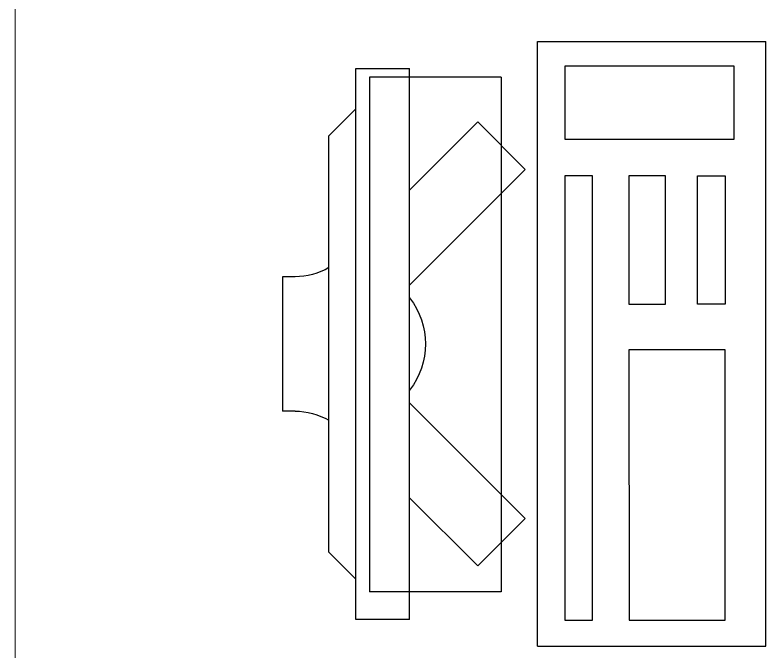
# Model space of a CAD drawing. Header units: millimetres. Extents: x 26027 to 581921, y 7230 to 233891.
# Drawn here: x 478386 to 478944, y 153491 to 153965 of the extents above; entities that cross this region are included whole.
import ezdxf

# ---------------------------------------------------------------- set-up
doc = ezdxf.new("R2010")
doc.units = ezdxf.units.MM
doc.header["$LTSCALE"] = 5
doc.layers.add('GE-ARCHITECTURAL_ELEMENTS', color=8, linetype='Continuous')
doc.layers.add('Medical Equipment and Furniture', color=163, linetype='Continuous', lineweight=0)

# ---------------------------------------------------------------- blocks, each defined once
blk = doc.blocks.new('ITCWLS1-P')
at = {"layer": 'GE-ARCHITECTURAL_ELEMENTS'}
for p, q in [((-0.1699999999364081, 0.4500000000225556), (-0.1699999999982537, 2.18278e-11)), ((-0.1699999999400461, 0.4500000000225556), (5.82077e-11, 0.4500000000007275)), ((5.82077e-11, 0.4500000000007275), (0, 0)), ((-0.1495693687724098, 0.4304734261705086), (-0.1291389324400199, 0.4304734261668706)), ((-0.1291389324400199, 0.4304734261668706), (-0.1291389324433112, 0.4089273506178871)), ((-0.2650894508826422, 0.4300000000221987, 5.3142759e-09), (-0.3050894508816963, 0.4300000000222903, 5.3202569e-09)), ((-0.3050894508816963, 0.4300000000222903, 5.3202569e-09), (-0.305089450880502, 0.0200000000222894, 5.3430671e-09)), ((-0.2650894508826422, 0.4300000000221987, 5.3142759e-09), (-0.2650894508814479, 0.0200000000221979, 5.3370861e-09)), ((-0.1969999999455467, 0.4093850739918707), (-0.2949999999727879, 0.4093850740064229)), ((-0.2949999999691499, 0.0263850739975168), (-0.2949999999145802, 0.4093850740064229)), ((-0.1969999999964784, 0.0263850739866029), (-0.1969999999455467, 0.4093850739918707)), ((-0.3250894508822464, 0.3800000000194237, 5.3257268e-09), (-0.3050894508817641, 0.4000000000198165, 5.3217445e-09)), ((-0.3250894508822464, 0.3800000000194237, 5.3257268e-09), (-0.3250894508808251, 0.0700000000252438, 5.3435783e-09)), ((-0.3503228691952465, 0.2750000000221888), (-0.3596121910766719, 0.2750000000221888)), ((-0.3596121910766719, 0.1750000000221945), (-0.3596121910766719, 0.2750000000221888)), ((-0.350322869195243, 0.1750000000221945), (-0.3596121910766719, 0.1750000000221945)), ((-0.3250894508808251, 0.0700000000252438, 5.3435783e-09), (-0.3050894508804343, 0.0500000000247632, 5.3415795e-09)), ((-0.1969999999964784, 0.0263850739866029), (-0.2949999999727879, 0.0263850739975168)), ((-0.305089450880502, 0.0200000000222894, 5.3430671e-09), (-0.2650894508814479, 0.0200000000221979, 5.3370861e-09)), ((-0.1699999999982537, 2.18278e-11), (0, 0))]:
    blk.add_line(p, q, dxfattribs=at)
at = {"layer": 'GE-ARCHITECTURAL_ELEMENTS', "extrusion": (2.482809e-10, 3.18408e-10, -1)}
for p, q in [((-0.2650894508823398, 0.3395227402161751), (-0.2144258003356191, 0.3901863907626434)), ((-0.1790704612763825, 0.3548310517032291), (-0.2144258003356191, 0.3901863907626434)), ((-0.2650894508821587, 0.2688120620979006), (-0.1790704612763825, 0.3548310517032291))]:
    blk.add_line(p, q, dxfattribs=at)
at = {"layer": 'GE-ARCHITECTURAL_ELEMENTS', "extrusion": (2.482809e-10, -3.18408e-10, -1)}
for p, q in [((-0.2650894508819313, 0.1811879379462553), (-0.1790704612763826, 0.0951689483411542)), ((-0.2650894508817466, 0.1104772598276042), (-0.2144258003356193, 0.0598136092817398)), ((-0.1790704612763826, 0.0951689483411542), (-0.2144258003356193, 0.0598136092817398))]:
    blk.add_line(p, q, dxfattribs=at)
at = {"layer": 'GE-ARCHITECTURAL_ELEMENTS'}
for points in [[(-0.1291389324433112, 0.4089273506178871), (-0.1291389324869669, 0.0999575913556327), (-0.1495693688193568, 0.0999575913592707), (-0.1495693687724098, 0.4304734261705086)], [(-0.1495684718243585, 0.0999575913592774), (-0.1495690132306086, 0.0999576858905274), (-0.1495695460431087, 0.0999578405780274), (-0.1495700616681087, 0.0999580554217773), (-0.1495705601056086, 0.0999583132342774), (-0.1495710241681086, 0.0999586226092774), (-0.1495714452618585, 0.0999589749530274), (-0.1495718147931085, 0.0999593616717773), (-0.1495721327618585, 0.0999597741717774), (-0.1495724507306085, 0.0999603413592774), (-0.1495726999493586, 0.0999609257342774), (-0.1495728718243586, 0.0999615272967774), (-0.1495729663556086, 0.0999621288592774), (-0.1495729921368586, 0.0999627476092774), (-0.1495729405743585, 0.0999633577655274), (-0.1495728202618586, 0.0999639765155274), (-0.1495726226056085, 0.0999645866717774), (-0.1495723390118585, 0.0999651194842773), (-0.1495720382306086, 0.0999656007342774), (-0.1495716858868586, 0.0999660304217774), (-0.1495713077618587, 0.0999663999530274), (-0.1495708780743586, 0.0999667351092774), (-0.1495703968243586, 0.0999670358905274), (-0.1495698640118587, 0.0999672851092774), (-0.1495692882306087, 0.0999675085467774), (-0.1495686866681086, 0.0999676202655274), (-0.1495680679181085, 0.0999676546405274), (-0.1495674319806085, 0.0999676202655274), (-0.1495667960431085, 0.0999675085467774), (-0.1495661772931086, 0.0999673280780273), (-0.1495655843243585, 0.0999670702655274), (-0.1495650343243585, 0.0999667437030274), (-0.1495645444806085, 0.0999663312030274), (-0.1495641233868586, 0.0999659187030274), (-0.1495637624493585, 0.0999654202655274), (-0.1495634530743587, 0.0999648702655274), (-0.1495632124493585, 0.0999642772967774), (-0.1495630319806086, 0.0999636585467774), (-0.1495629288556085, 0.0999630312030274), (-0.1495629030743587, 0.0999624038592774), (-0.1495629632306087, 0.0999618022967774), (-0.1495630749493585, 0.0999613038592774), (-0.1495632382306086, 0.0999608226092774), (-0.1495634530743587, 0.0999603585467774), (-0.1495637022931086, 0.0999599116717774), (-0.1495639858868586, 0.0999595077655274), (-0.1495643038556086, 0.0999591296405274), (-0.1495646476056086, 0.0999588030780274), (-0.1495650171368587, 0.0999585108905274), (-0.1495654124493585, 0.0999582616717774), (-0.1495658335431086, 0.0999580468280274), (-0.1495667015118586, 0.0999577546405274), (-0.1495675952618586, 0.0999576085467774), (-0.1495684718243585, 0.0999575913592774)], [(-0.1495726226056085, 0.0999608827655274), (-0.1495727429181085, 0.0999613124530274), (-0.1495728374493587, 0.0999617421405273), (-0.1495728976056087, 0.0999621718280274), (-0.1495729147931085, 0.0999626015155273), (-0.1495728976056087, 0.0999630312030274), (-0.1495728374493587, 0.0999634608905274), (-0.1495727343243586, 0.0999638905780274), (-0.1495725882306086, 0.0999643202655274), (-0.1495633327618585, 0.0999643632342774), (-0.1495630921368586, 0.0999635038592773), (-0.1495630061993586, 0.0999626358905274), (-0.1495630233868587, 0.0999622062030274), (-0.1495630921368586, 0.0999617679217774), (-0.1495631866681085, 0.0999613296405274), (-0.1495633327618585, 0.0999608827655274), (-0.1495726226056085, 0.0999608827655274)], [(-0.1495684718243585, 0.0999576772967774), (-0.1495701905743586, 0.0999582015155274), (-0.1495701991681085, 0.0999583046405274), (-0.1495701304181086, 0.0999583905780274), (-0.1495702335431087, 0.0999584507342774), (-0.1495703882306086, 0.0999584421405274), (-0.1495705515118587, 0.0999584421405274), (-0.1495706632306085, 0.0999585108905274), (-0.1495703452618585, 0.0999585022967774), (-0.1495701819806087, 0.0999585108905274), (-0.1495700444806086, 0.0999585710467774), (-0.1495701304181086, 0.0999587343280274), (-0.1495702679181087, 0.0999588374530274), (-0.1495705944806086, 0.0999589233905274), (-0.1495709640118586, 0.0999589491717773), (-0.1495711358868587, 0.0999589663592774), (-0.1495712991681085, 0.0999590007342773), (-0.1495707233868585, 0.0999590007342773), (-0.1495707233868585, 0.0999590866717774), (-0.1495709468243586, 0.0999592585467774), (-0.1495711960431086, 0.0999593702655274), (-0.1495717632306085, 0.0999594562030274), (-0.1495716601056086, 0.0999594905780273), (-0.1495715397931087, 0.0999594819842774), (-0.1495714280743586, 0.0999594905780273), (-0.1495713335431087, 0.0999595335467774), (-0.1495714366681086, 0.0999598858905274), (-0.1495717460431086, 0.0999599116717774), (-0.1495720726056086, 0.0999599202655274), (-0.1495719608868585, 0.0999599632342774), (-0.1495718319806086, 0.0999599632342774), (-0.1495715569806085, 0.0999599632342774), (-0.1495715913556087, 0.0999601007342774), (-0.1495716772931087, 0.0999602038592774), (-0.1495719265118586, 0.0999603929217773), (-0.1495723819806086, 0.0999603929217773), (-0.1495723218243586, 0.0999604530780274), (-0.1495722358868586, 0.0999604616717774), (-0.1495720468243585, 0.0999604530780274), (-0.1495720210431085, 0.0999605218280274), (-0.1495720468243585, 0.0999605905780274), (-0.1495720811993585, 0.0999606679217774), (-0.1495720726056086, 0.0999607452655274), (-0.1495685749493586, 0.0999607452655274), (-0.1495685491681086, 0.0999606937030274), (-0.1495685835431085, 0.0999606421405274), (-0.1495686007306086, 0.0999605819842774), (-0.1495685491681086, 0.0999605132342774), (-0.1495636249493587, 0.0999605132342774), (-0.1495635390118587, 0.0999607194842774), (-0.1495633929181087, 0.0999607194842774), (-0.1495637882306086, 0.0999599460467774), (-0.1495685147931086, 0.0999598601092774), (-0.1495684632306086, 0.0999597569842774), (-0.1495683858868585, 0.0999596796405274), (-0.1495682827618586, 0.0999596108905274), (-0.1495682054181086, 0.0999595163592774), (-0.1495654038556086, 0.0999594905780273), (-0.1495641577618586, 0.0999594562030274), (-0.1495658507306087, 0.0999594304217774), (-0.1495659022931085, 0.0999593960467774), (-0.1495659022931085, 0.0999593272967774), (-0.1495659022931085, 0.0999592499530274), (-0.1495659366681087, 0.0999591640155274), (-0.1495658077618586, 0.0999590608905274), (-0.1495656616681086, 0.0999590093280274), (-0.1495654983868585, 0.0999589921405274), (-0.1495653351056086, 0.0999589921405274), (-0.1495649827618587, 0.0999590265155274), (-0.1495646476056086, 0.0999590007342773), (-0.1495648796368586, 0.0999589405780274), (-0.1495651632306086, 0.0999589405780274), (-0.1495654382306085, 0.0999589405780274), (-0.1495656874493586, 0.0999588804217774), (-0.1495656530743586, 0.0999587085467774), (-0.1495656272931086, 0.0999585108905274), (-0.1495652577618586, 0.0999585108905274), (-0.1495653608868587, 0.0999584507342774), (-0.1495654983868585, 0.0999584507342774), (-0.1495656530743586, 0.0999584507342774), (-0.1495657905743587, 0.0999583905780274), (-0.1495658077618586, 0.0999582960467774), (-0.1495657476056086, 0.0999582015155274), (-0.1495660483868587, 0.0999580554217773), (-0.1495663663556087, 0.0999579351092774), (-0.1495670280743585, 0.0999577718280274), (-0.1495676897931085, 0.0999576858905274), (-0.1495683515118585, 0.0999576772967774), (-0.1495684718243585, 0.0999576772967774)], [(-0.1495706202618586, 0.0999645007342774), (-0.1495705944806086, 0.0999646210467774), (-0.1495705772931085, 0.0999647499530274), (-0.1495723561993586, 0.0999647929217774), (-0.1495706202618586, 0.0999648101092774), (-0.1495705171368585, 0.0999649046405274), (-0.1495704913556085, 0.0999649905780274), (-0.1495705171368585, 0.0999650765155274), (-0.1495706374493585, 0.0999650765155274), (-0.1495705601056086, 0.0999651796405274), (-0.1495706116681087, 0.0999652655780274), (-0.1495707233868585, 0.0999652741717774), (-0.1495709897931087, 0.0999652655780274), (-0.1495710585431086, 0.0999651796405274), (-0.1495711530743585, 0.0999651108905274), (-0.1495713593243587, 0.0999649562030274), (-0.1495713679181086, 0.0999650335467774), (-0.1495713249493585, 0.0999650937030274), (-0.1495712819806086, 0.0999651538592774), (-0.1495712733868587, 0.0999652397967774), (-0.1495720726056086, 0.0999652655780274), (-0.1495718921368586, 0.0999652913592774), (-0.1495716944806086, 0.0999652913592774), (-0.1495712991681085, 0.0999652999530274), (-0.1495711702618586, 0.0999654804217773), (-0.1495710499493587, 0.0999657038592773), (-0.1495711874493587, 0.0999657554217773), (-0.1495713679181086, 0.0999657554217773), (-0.1495717632306085, 0.0999657554217773), (-0.1495700444806086, 0.0999660390155274), (-0.1495700788556086, 0.0999659616717774), (-0.1495700874493585, 0.0999658499530274), (-0.1495699929181086, 0.0999658241717774), (-0.1495698640118587, 0.0999658499530274), (-0.1495697866681086, 0.0999660218280273), (-0.1495697522931086, 0.0999661335467774), (-0.1495697608868586, 0.0999662452655273), (-0.1495712991681085, 0.0999662452655273), (-0.1495698983868586, 0.0999662796405274), (-0.1495697608868586, 0.0999664257342774), (-0.1495698124493586, 0.0999665546405274), (-0.1495698382306086, 0.0999666233905274), (-0.1495698382306086, 0.0999667093280274), (-0.1495707233868585, 0.0999667351092774), (-0.1495704655743587, 0.0999667866717773), (-0.1495701905743586, 0.0999667866717773), (-0.1495696147931086, 0.0999667952655274), (-0.1495695546368586, 0.0999668812030273), (-0.1495696147931086, 0.0999669929217774), (-0.1495697093243585, 0.0999670187030274), (-0.1495698382306086, 0.0999670187030274), (-0.1495697608868586, 0.0999672507342774), (-0.1495687038556085, 0.0999675085467774), (-0.1495681624493587, 0.0999675772967774), (-0.1495676124493587, 0.0999675687030274), (-0.1495674663556087, 0.0999674827655274), (-0.1495672944806087, 0.0999674569842774), (-0.1495671226056087, 0.0999674226092774), (-0.1495670022931087, 0.0999672851092774), (-0.1495661429181087, 0.0999672249530274), (-0.1495669765118587, 0.0999671647967774), (-0.1495668046368587, 0.0999669929217774), (-0.1495666069806086, 0.0999668726092774), (-0.1495663921368585, 0.0999668038592774), (-0.1495661601056085, 0.0999667694842774), (-0.1495651976056086, 0.0999667351092774), (-0.1495662632306086, 0.0999667351092774), (-0.1495662202618585, 0.0999666147967774), (-0.1495662890118586, 0.0999665890155274), (-0.1495663319806085, 0.0999665374530274), (-0.1495664265118587, 0.0999664257342774), (-0.1495666069806086, 0.0999664687030274), (-0.1495666585431087, 0.0999666147967774), (-0.1495667960431085, 0.0999667351092774), (-0.1495668905743587, 0.0999666749530274), (-0.1495668647931087, 0.0999665632342773), (-0.1495668046368587, 0.0999664601092774), (-0.1495667015118586, 0.0999663741717774), (-0.1495665726056087, 0.0999663054217774), (-0.1495651374493586, 0.0999662796405274), (-0.1495646476056086, 0.0999662796405274), (-0.1495664007306087, 0.0999660991717774), (-0.1495664265118587, 0.0999660218280273), (-0.1495663749493586, 0.0999659101092774), (-0.1495662632306086, 0.0999658155780274), (-0.1495641577618586, 0.0999657554217773), (-0.1495661772931086, 0.0999657554217773), (-0.1495662804181087, 0.0999655921405274), (-0.1495663835431086, 0.0999656093280274), (-0.1495665124493587, 0.0999656522967774), (-0.1495665124493587, 0.0999657296405274), (-0.1495668046368587, 0.0999657554217773), (-0.1495671226056087, 0.0999657554217773), (-0.1495671999493585, 0.0999656866717774), (-0.1495672858868585, 0.0999655319842774), (-0.1495671999493585, 0.0999653601092774), (-0.1495638483868585, 0.0999652999530274), (-0.1495664007306087, 0.0999652226092774), (-0.1495662632306086, 0.0999650765155274), (-0.1495663233868586, 0.0999648702655274), (-0.1495635390118587, 0.0999648101092774), (-0.1495662804181087, 0.0999647327655274), (-0.1495663491681086, 0.0999646296405273), (-0.1495663663556087, 0.0999645007342774), (-0.1495665468243587, 0.0999645007342774), (-0.1495665897931085, 0.0999646124530274), (-0.1495666327618587, 0.0999647499530274), (-0.1495669593243586, 0.0999647757342774), (-0.1495673202618587, 0.0999647929217774), (-0.1495673460431085, 0.0999645007342774), (-0.1495706202618586, 0.0999645007342774)], [(-0.1495707835431087, 0.0999653601092774), (-0.1495707749493585, 0.0999653858905274), (-0.1495707663556086, 0.0999654030780274), (-0.1495707147931086, 0.0999654288592774), (-0.1495706632306085, 0.0999654460467774), (-0.1495706202618586, 0.0999654718280274), (-0.1495705944806086, 0.0999654460467774), (-0.1495705772931085, 0.0999654202655274), (-0.1495705858868587, 0.0999653858905274), (-0.1495706030743585, 0.0999653601092774), (-0.1495706288556086, 0.0999653429217774), (-0.1495706546368586, 0.0999653343280274), (-0.1495706890118585, 0.0999653343280274), (-0.1495707233868585, 0.0999653601092774), (-0.1495707835431087, 0.0999653601092774)], [(-0.1495704397931087, 0.0999653601092774), (-0.1495704054181085, 0.0999655319842774), (-0.1495703796368587, 0.0999656265155274), (-0.1495703280743587, 0.0999657038592773), (-0.1495700444806086, 0.0999657038592773), (-0.1495700444806086, 0.0999655062030274), (-0.1495701476056087, 0.0999655147967774), (-0.1495702249493586, 0.0999654460467774), (-0.1495703108868586, 0.0999653687030274), (-0.1495704397931087, 0.0999653601092774)], [(-0.1495698983868586, 0.0999648702655274), (-0.1495698811993585, 0.0999650077655274), (-0.1495698038556087, 0.0999651624530273), (-0.1495696749493586, 0.0999652140155273), (-0.1495695202618587, 0.0999652140155273), (-0.1495691851056086, 0.0999652226092774), (-0.1495694772931085, 0.0999649819842774), (-0.1495696577618587, 0.0999648874530274), (-0.1495698640118587, 0.0999648702655274), (-0.1495698983868586, 0.0999648702655274)], [(-0.1495697179181087, 0.0999653601092774), (-0.1495696663556086, 0.0999654976092774), (-0.1495695804181086, 0.0999656522967774), (-0.1495693397931087, 0.0999656952655274), (-0.1495690905743586, 0.0999656952655274), (-0.1495685749493586, 0.0999657038592773), (-0.1495685577618585, 0.0999656093280274), (-0.1495686007306086, 0.0999655147967774), (-0.1495687554181085, 0.0999653601092774), (-0.1495697179181087, 0.0999653601092774)], [(-0.1495692108868586, 0.0999663312030274), (-0.1495691851056086, 0.0999663741717774), (-0.1495691163556086, 0.0999663827655274), (-0.1495690476056085, 0.0999663999530274), (-0.1495690046368586, 0.0999664687030274), (-0.1495691507306086, 0.0999665116717774), (-0.1495692968243586, 0.0999664858905274), (-0.1495694429181086, 0.0999664515155274), (-0.1495696147931086, 0.0999664515155274), (-0.1495696405743586, 0.0999666147967774), (-0.1495694686993586, 0.0999666577655274), (-0.1495692710431086, 0.0999666405780274), (-0.1495688585431086, 0.0999666147967774), (-0.1495687983868587, 0.0999665116717774), (-0.1495685749493586, 0.0999664772967774), (-0.1495684460431087, 0.0999664515155274), (-0.1495683257306085, 0.0999663655780274), (-0.1495692108868586, 0.0999663312030274)], [(-0.1495694171368586, 0.0999658671405274), (-0.1495693226056086, 0.0999659788592773), (-0.1495692280743587, 0.0999661851092774), (-0.1495684288556086, 0.0999661851092774), (-0.1495684116681085, 0.0999660562030274), (-0.1495684890118586, 0.0999659015155274), (-0.1495683429181086, 0.0999658757342774), (-0.1495684116681085, 0.0999658585467774), (-0.1495689186993586, 0.0999658499530274), (-0.1495694171368586, 0.0999658671405274)], [(-0.1495687554181085, 0.0999648702655274), (-0.1495686952618586, 0.0999650765155274), (-0.1495685405743586, 0.0999650937030274), (-0.1495683686993586, 0.0999651022967774), (-0.1495683515118585, 0.0999648960467773), (-0.1495685405743586, 0.0999648702655274), (-0.1495687554181085, 0.0999648702655274)], [(-0.1495685147931086, 0.0999600062030274), (-0.1495684890118586, 0.0999603499530273), (-0.1495637624493585, 0.0999603757342774), (-0.1495637624493585, 0.0999602897967774), (-0.1495637968243587, 0.0999601952655274), (-0.1495638741681086, 0.0999600062030274), (-0.1495685147931086, 0.0999600062030274)], [(-0.1495676897931085, 0.0999592241717773), (-0.1495678530743586, 0.0999592757342774), (-0.1495679476056085, 0.0999593015155274), (-0.1495680421368587, 0.0999593444842774), (-0.1495677757306085, 0.0999593960467774), (-0.1495674749493586, 0.0999593960467774), (-0.1495668561993585, 0.0999593960467774), (-0.1495669163556087, 0.0999593101092774), (-0.1495670968243586, 0.0999592671405273), (-0.1495672858868585, 0.0999592585467774), (-0.1495674921368587, 0.0999592585467774), (-0.1495676897931085, 0.0999592241717773)], [(-0.1495676124493587, 0.0999660991717774), (-0.1495677155743585, 0.0999661851092774), (-0.1495676811993586, 0.0999661851092774), (-0.1495676296368585, 0.0999661851092774), (-0.1495676038556085, 0.0999661851092774), (-0.1495675780743585, 0.0999661679217774), (-0.1495675694806086, 0.0999661421405274), (-0.1495675694806086, 0.0999660991717774), (-0.1495676124493587, 0.0999660991717774)], [(-0.1495673460431085, 0.0999648702655274), (-0.1495672515118586, 0.0999650077655274), (-0.1495671827618586, 0.0999651796405274), (-0.1495669765118587, 0.0999652054217774), (-0.1495667530743586, 0.0999652226092774), (-0.1495667530743586, 0.0999648702655274), (-0.1495673202618587, 0.0999648702655274), (-0.1495673460431085, 0.0999648702655274)]]:
    blk.add_lwpolyline(points, dxfattribs=at)
for points in [[(-0.1018984156071383, 0.4304734261640989), (-0.0303916936063615, 0.4304734261568229), (-0.0303916936354653, 0.2294380549174093), (-0.1018984156362421, 0.2294380549246852)], [(-0.1018984156398801, 0.1953641349064128), (-0.0746577039717522, 0.1953641349027748), (-0.0746577039856998, 0.0999575913471441), (-0.1018984156538277, 0.0999575913507821)], [(-0.0303916936391033, 0.1953641348991368), (-0.0508221299714932, 0.1953641348991368), (-0.0508221299842274, 0.0999575913439608), (-0.0303916936518374, 0.0999575913439608)], [(-0.1495694400026829, 0.099963464303091), (-0.1495694384208311, 0.0999634824943854), (-0.1495694336752761, 0.09996349989475399), (-0.1495694257660177, 0.0999635165041967), (-0.1495694146930558, 0.0999635307408619), (-0.1495694012473164, 0.0999635433956754), (-0.1495693854287995, 0.0999635528867856), (-0.1495693688193568, 0.0999635592141923), (-0.1495693506280623, 0.0999635663325249), (-0.1495693340186196, 0.0999635758236351), (-0.1495693197819544, 0.0999635884784486), (-0.1495693079180668, 0.0999636035060396), (-0.1495692984269566, 0.0999636201154824), (-0.1495692920995498, 0.0999636383067768), (-0.1495692889358465, 0.0999636572889971), (-0.1495692897267723, 0.0999636762712174), (-0.1495692936814016, 0.0999636952534376), (-0.1495693007997342, 0.0999637126538062), (-0.1495693102908443, 0.0999637292632489), (-0.1495693229456577, 0.0999637434999141), (-0.1495693379732489, 0.0999637553638018), (-0.1495693553736174, 0.0999637640639861), (-0.1495693735649118, 0.0999637703913929), (-0.1495693925471321, 0.0999637727641704), (-0.1495698908304143, 0.0999637727641704), (-0.149569907439857, 0.0999637719732445), (-0.1495699232583739, 0.0999637680186154), (-0.1495699382859651, 0.0999637609002827), (-0.1495699517317043, 0.0999637522000984), (-0.1495699643865179, 0.0999637411271366), (-0.149569973877628, 0.0999637276813972), (-0.1495699817868864, 0.0999637126538062), (-0.1495699865324415, 0.0999636968352893), (-0.1495699881142932, 0.0999636802258466), (-0.1495699873233675, 0.0999636636164038), (-0.1495699841596639, 0.0999636477978869), (-0.1495699778322571, 0.0999636327702959), (-0.149569969132073, 0.0999636185336307), (-0.1495699580591111, 0.09996360666974301), (-0.1495699446133717, 0.09996359638770698), (-0.1495699303767065, 0.0999635884784486), (-0.1495699145581896, 0.0999635829419677), (-0.14956989162134, 0.0999635766145609), (-0.1495698702663423, 0.0999635679143766), (-0.1495698497022703, 0.0999635552595631), (-0.149569831510976, 0.0999635410228979), (-0.1495698149015333, 0.0999635244134552), (-0.1495698006648679, 0.0999635054312349), (-0.1495697895919062, 0.0999634848671629), (-0.1495697808917219, 0.0999634635121651), (-0.1495697745643151, 0.0999634405753156), (-0.1495697721915375, 0.0999634168475403), (-0.1495697247359869, 0.0999624440087513), (-0.1495697207813577, 0.0999623791528321), (-0.1495697191995059, 0.099962313505987), (-0.1495697207813577, 0.0999622486500677), (-0.1495697247359869, 0.0999621830032226), (-0.1495697286906162, 0.09996214029322699), (-0.1495697365998746, 0.0999620983741572), (-0.1495697468819105, 0.0999620564550875), (-0.1495697595367241, 0.0999620153269435), (-0.1495697753552411, 0.0999619749897254), (-0.1495697935465353, 0.09996193623435902), (-0.1495698149015333, 0.0999618982699185), (-0.1495698378383826, 0.0999618618873297), (-0.1495698639389357, 0.0999618278775183), (-0.14956989162134, 0.0999617946586328), (-0.1495699224674482, 0.0999617638125249), (-0.1495699541044818, 0.0999617353391945), (-0.1495699881142932, 0.0999617092386416), (-0.1495700237059562, 0.0999616847199405), (-0.1495700616703967, 0.0999616633649426), (-0.1495700996348374, 0.0999616443827223), (-0.1495701399720554, 0.0999616277732796), (-0.1495701803092734, 0.0999616135366144), (-0.1495702222283431, 0.0999616024636526), (-0.1495702641474129, 0.0999615945543941), (-0.1495703076483344, 0.0999615890179132), (-0.14957035035833, 0.0999615866451357), (-0.1495703930683258, 0.0999615866451357), (-0.1495704365692471, 0.0999615905997649), (-0.1495704856066494, 0.0999615985090234), (-0.149570533853126, 0.0999616095819852), (-0.1495705813086766, 0.0999616238186504), (-0.1495706279733014, 0.099961641219019), (-0.1495706738470005, 0.0999616617830909), (-0.1495707062749602, 0.0999616783925337), (-0.1495707363301423, 0.0999616981656798), (-0.1495707655943986, 0.0999617203116035), (-0.1495707924858772, 0.0999617448303046), (-0.1495708162136525, 0.0999617717217834), (-0.1495708383595763, 0.0999618009860396), (-0.1495708573417965, 0.0999618318321475), (-0.1495708739512392, 0.09996186505103301), (-0.1495708873969787, 0.0999618990608444), (-0.1495709063791989, 0.0999619599621344), (-0.1495709229886416, 0.0999620216543503), (-0.149570936434381, 0.0999620849284179), (-0.1495709475073429, 0.0999621482024854), (-0.1495709554166013, 0.09996221147655301), (-0.1495709609530821, 0.0999622755415464), (-0.1495709625349338, 0.0999623396065399), (-0.1495709617440081, 0.0999624036715333), (-0.1495709585803046, 0.0999624677365267), (-0.1495708873969787, 0.0999634405753156), (-0.1495708826514236, 0.0999634603484617), (-0.149570875533091, 0.0999634785397562), (-0.1495708660419809, 0.0999634959401248), (-0.1495708541780932, 0.0999635117586417), (-0.1495708399414278, 0.0999635259953068), (-0.1495708241229111, 0.0999635378591945), (-0.1495708067225424, 0.0999635481412305), (-0.1495707877403222, 0.0999635552595631), (-0.1495707687581019, 0.0999635592141923), (-0.1495707521486592, 0.0999635671234508), (-0.149570737911994, 0.0999635766145609), (-0.1495707244662546, 0.0999635884784486), (-0.1495707141842185, 0.0999636027151138), (-0.1495707054840344, 0.0999636177427049), (-0.1495706991566276, 0.0999636343521476), (-0.1495706959929243, 0.0999636517525162), (-0.1495706959929243, 0.0999636699438106), (-0.1495706983657018, 0.0999636873441792), (-0.1495707031112569, 0.0999637039536219), (-0.1495707110205152, 0.0999637197721388), (-0.1495707213025513, 0.099963734008804), (-0.1495707339573647, 0.0999637466636175), (-0.1495707481940299, 0.0999637569456535), (-0.1495707640125469, 0.0999637656458378), (-0.1495707806219896, 0.0999637703913929), (-0.1495707980223581, 0.0999637735550962), (-0.1495708162136525, 0.0999637727641704), (-0.1495715517746882, 0.0999637727641704), (-0.1495715707569084, 0.0999637703913929), (-0.1495715889482029, 0.099963764854912), (-0.1495716055576456, 0.0999637569456535), (-0.1495716213761625, 0.0999637458726917), (-0.1495716348219019, 0.0999637332178782), (-0.1495716466857896, 0.0999637181902871), (-0.1495716553859737, 0.0999637015808444), (-0.1495716617133805, 0.0999636833895499), (-0.1495716648770838, 0.0999636644073297), (-0.1495716656680098, 0.0999636454251094), (-0.1495716632952323, 0.0999636264428892), (-0.1495716577587512, 0.0999636082515947), (-0.1495716490585671, 0.099963591642152), (-0.149571638776531, 0.0999635758236351), (-0.1495716253307916, 0.0999635623778957), (-0.1495716103032006, 0.09996355051400801), (-0.1495715929028322, 0.0999635418138237), (-0.1495715755024635, 0.09996353548641698), (-0.1495715588930208, 0.0999635275771586), (-0.1495715430745038, 0.0999635172951226), (-0.1495715304196904, 0.0999635038493832), (-0.1495715193467285, 0.0999634888217921), (-0.1495715106465442, 0.0999634722123494), (-0.1495715059009891, 0.09996345402105498), (-0.1495715035282116, 0.0999634358297605), (-0.1495715043191376, 0.0999634168475403), (-0.1495715517746882, 0.0999624440087513), (-0.149571557311169, 0.0999623759891287), (-0.1495715588930208, 0.0999623071785802), (-0.149571558102095, 0.0999622383680317), (-0.1495715533565399, 0.0999621695574832), (-0.1495715462382071, 0.0999621007469348), (-0.1495715351652455, 0.0999620327273121), (-0.1495715209285803, 0.0999619654986153), (-0.1495715043191376, 0.0999618990608444), (-0.1495714892915464, 0.0999618555599229), (-0.1495714718911779, 0.0999618136408531), (-0.1495714521180317, 0.0999617733036351), (-0.1495714291811822, 0.0999617337573428), (-0.1495714038715551, 0.0999616965838281), (-0.1495713761891507, 0.0999616602012393), (-0.1495713461339686, 0.0999616269823537), (-0.149571313706009, 0.0999615945543941), (-0.1495712796961975, 0.0999615652901379), (-0.1495712433136088, 0.0999615376077333), (-0.1495712053491681, 0.0999615130890321), (-0.1495711658028759, 0.0999614909431085), (-0.1495711246747321, 0.0999614719608882), (-0.1495710503277027, 0.0999614419057061), (-0.1495709759806733, 0.0999614158051532), (-0.1495708992608663, 0.0999613928683038), (-0.1495708225410594, 0.0999613730951577), (-0.1495707450303266, 0.0999613572766408), (-0.1495706667286679, 0.0999613438309014), (-0.1495705876360834, 0.0999613343397912), (-0.149570508543499, 0.0999613280123845), (-0.1495704294509145, 0.0999613248486811), (-0.1495703495674042, 0.0999613256396069), (-0.1495702704748197, 0.0999613295942362), (-0.1495702103644555, 0.0999613375034946), (-0.1495701510450172, 0.0999613485764565), (-0.1495700925165048, 0.0999613628131216), (-0.1495700347789181, 0.0999613802134902), (-0.1495699778322571, 0.0999613999866364), (-0.1495699216765222, 0.09996142213256), (-0.149569867102639, 0.0999614482331129), (-0.1495698196470884, 0.0999614711699624), (-0.1495697737733893, 0.0999614980614411), (-0.149569729481542, 0.0999615273256973), (-0.1495696875624722, 0.099961559753657), (-0.14956964801618, 0.0999615945543941), (-0.1495696100517395, 0.0999616317279089), (-0.1495695752510023, 0.0999616720651269), (-0.1495695428230427, 0.0999617139841967), (-0.1495695135587863, 0.0999617574851181), (-0.1495694874582335, 0.09996180414974302), (-0.1495694621486064, 0.09996185476899701), (-0.1495694407936087, 0.0999619069701028), (-0.1495694210204627, 0.0999619599621344), (-0.1495694052019457, 0.0999620137450918), (-0.1495693917562063, 0.0999620683189751), (-0.1495693806832444, 0.0999621244747101), (-0.1495693735649118, 0.0999621798395192), (-0.1495693688193568, 0.09996223678617999), (-0.149569367237505, 0.099962292941915), (-0.1495693688193568, 0.09996234909764999)], [(-0.1495665689418667, 0.0999634405753156), (-0.1495665673600149, 0.0999634587666101), (-0.1495665626144599, 0.0999634761669787), (-0.1495665547052015, 0.0999634927764214), (-0.1495665436322396, 0.0999635070130866), (-0.1495665301865002, 0.0999635196679001), (-0.1495665143679833, 0.0999635291590103), (-0.1495664977585406, 0.09996353548641698), (-0.1495664795672461, 0.0999635418138237), (-0.1495664621668776, 0.09996355051400801), (-0.1495664463483607, 0.0999635615869699), (-0.1495664329026213, 0.0999635750327092), (-0.1495664218296596, 0.0999635908512261), (-0.1495664131294753, 0.0999636082515947), (-0.1495664068020684, 0.0999636264428892), (-0.1495664044292909, 0.0999636454251094), (-0.1495664044292909, 0.0999636651982555), (-0.1495664083839202, 0.0999636841804758), (-0.1495664147113268, 0.0999637023717702), (-0.1495664242024371, 0.0999637189812129), (-0.1495664360663248, 0.099963734008804), (-0.14956645030299, 0.0999637474545434), (-0.1495664661215069, 0.0999637577365794), (-0.1495664835218754, 0.0999637656458378), (-0.1495665025040956, 0.0999637711823187), (-0.1495665214863159, 0.0999637727641704), (-0.1495672333195762, 0.0999637727641704), (-0.1495672499290189, 0.0999637719732445), (-0.1495672657475359, 0.0999637680186154), (-0.1495672807751268, 0.0999637609002827), (-0.1495672942208662, 0.0999637522000984), (-0.1495673068756796, 0.0999637411271366), (-0.1495673163667898, 0.0999637276813972), (-0.1495673242760483, 0.0999637126538062), (-0.1495673290216034, 0.0999636968352893), (-0.1495673306034552, 0.0999636802258466), (-0.1495673298125292, 0.0999636636164038), (-0.1495673266488259, 0.0999636477978869), (-0.1495673203214191, 0.0999636327702959), (-0.1495673116212347, 0.0999636185336307), (-0.149567300548273, 0.09996360666974301), (-0.1495672871025336, 0.09996359638770698), (-0.1495672728658685, 0.0999635884784486), (-0.1495672570473515, 0.0999635829419677), (-0.1495672396469828, 0.0999635781964126), (-0.1495672230375401, 0.0999635702871542), (-0.1495672080099492, 0.0999635600051182), (-0.1495671945642097, 0.0999635473503047), (-0.1495671827003221, 0.0999635331136394), (-0.1495671740001377, 0.0999635172951226), (-0.1495671668818052, 0.0999635006856799), (-0.1495671629271761, 0.0999634824943854), (-0.1495671621362501, 0.099963464303091), (-0.1495671621362501, 0.0999628236531568), (-0.1495682061583651, 0.0999628236531568), (-0.1495682061583651, 0.099963464303091), (-0.1495682045765135, 0.0999634824943854), (-0.14956820141281, 0.0999635006856799), (-0.1495681942944774, 0.0999635180860484), (-0.1495681855942931, 0.0999635339045653), (-0.1495681737304054, 0.0999635481412305), (-0.1495681602846662, 0.0999635600051182), (-0.1495681452570751, 0.0999635702871542), (-0.1495681286476324, 0.0999635781964126), (-0.1495681112472637, 0.0999635829419677), (-0.1495680954287469, 0.0999635884784486), (-0.1495680804011558, 0.0999635955967812), (-0.1495680669554164, 0.0999636058788172), (-0.1495680558824547, 0.0999636185336307), (-0.1495680463913446, 0.09996363197936999), (-0.1495680400639378, 0.0999636477978869), (-0.1495680361093085, 0.0999636636164038), (-0.1495680353183827, 0.0999636802258466), (-0.1495680376911602, 0.0999636968352893), (-0.1495680424367153, 0.0999637134447321), (-0.1495680503459736, 0.0999637276813972), (-0.1495680598370838, 0.0999637411271366), (-0.1495680724918974, 0.0999637529910243), (-0.1495680867285626, 0.0999637616912086), (-0.1495681017561535, 0.0999637680186154), (-0.1495681183655965, 0.0999637719732445), (-0.1495681349750392, 0.0999637727641704), (-0.1495688705360746, 0.0999637727641704), (-0.1495688863545915, 0.0999637719732445), (-0.1495689021731085, 0.0999637672276895), (-0.1495689172006994, 0.0999637609002827), (-0.1495689306464388, 0.0999637514091726), (-0.1495689425103265, 0.0999637403362108), (-0.1495689527923626, 0.0999637268904714), (-0.1495689599106952, 0.0999637126538062), (-0.1495689646562502, 0.0999636968352893), (-0.1495689662381018, 0.0999636802258466), (-0.149568965447176, 0.0999636644073297), (-0.1495689622834727, 0.0999636477978869), (-0.1495689559560659, 0.0999636327702959), (-0.1495689472558815, 0.0999636193245565), (-0.1495689369738457, 0.09996360666974301), (-0.1495689235281062, 0.09996359638770698), (-0.1495689092914411, 0.0999635884784486), (-0.1495688942638499, 0.0999635829419677), (-0.1495688776544072, 0.0999635750327092), (-0.1495688626268162, 0.0999635639597474), (-0.1495688491810768, 0.0999635513049339), (-0.1495688381081149, 0.0999635362773429), (-0.1495688301988566, 0.0999635196679001), (-0.1495688246623757, 0.0999635014766057), (-0.1495688222895982, 0.0999634832853113), (-0.149568823080524, 0.099963464303091), (-0.149568823080524, 0.0999617329664169), (-0.1495688214986722, 0.0999617139841967), (-0.1495688238714498, 0.0999616950019764), (-0.1495688286170048, 0.0999616776016078), (-0.1495688373171892, 0.0999616602012393), (-0.149568848390151, 0.0999616451736482), (-0.1495688618358905, 0.0999616325188347), (-0.1495688768634814, 0.0999616214458729), (-0.1495688942638499, 0.0999616143275403), (-0.1495689124551444, 0.0999616087910593), (-0.1495689290645871, 0.09996160009087499), (-0.1495689440921782, 0.0999615890179132), (-0.1495689567469917, 0.0999615755721739), (-0.1495689670290278, 0.099961559753657), (-0.1495689749382861, 0.0999615423532884), (-0.1495689788929154, 0.09996152416199401), (-0.149568980474767, 0.0999615059706995), (-0.1495689781019894, 0.0999614869884793), (-0.1495689733564344, 0.0999614687971848), (-0.1495689646562502, 0.0999614521877421), (-0.1495689535832884, 0.0999614371601511), (-0.149568940137549, 0.0999614245053375), (-0.149568924319032, 0.0999614134323757), (-0.1495689069186635, 0.0999614063140431), (-0.1495688887273691, 0.0999614015684881), (-0.1495688705360746, 0.0999614007775622), (-0.1495681587028145, 0.0999614007775622), (-0.1495681397205942, 0.0999614023594139), (-0.1495681223202255, 0.0999614063140431), (-0.1495681049198571, 0.0999614142233015), (-0.1495680898922659, 0.0999614245053375), (-0.1495680764465267, 0.0999614379510769), (-0.1495680653735648, 0.0999614529786679), (-0.1495680574643062, 0.0999614695881107), (-0.1495680519278254, 0.0999614869884793), (-0.1495680503459736, 0.0999615059706995), (-0.1495680511368996, 0.09996152416199401), (-0.1495680558824547, 0.0999615423532884), (-0.1495680630007873, 0.099961559753657), (-0.1495680732828232, 0.099961574781248), (-0.1495680859376368, 0.0999615890179132), (-0.149568100174302, 0.09996160009087499), (-0.1495681167837447, 0.0999616080001335), (-0.1495681349750392, 0.0999616143275403), (-0.1495681500026301, 0.0999616190730953), (-0.1495681642392953, 0.0999616269823537), (-0.1495681768941089, 0.0999616364734639), (-0.1495681871761448, 0.0999616491282774), (-0.1495681958763292, 0.0999616625740168), (-0.14956820141281, 0.0999616776016078), (-0.1495682053674393, 0.0999616926291989), (-0.1495682061583651, 0.0999617092386416), (-0.1495682061583651, 0.0999625389198527), (-0.1495671621362501, 0.0999625389198527), (-0.1495671621362501, 0.0999617092386416), (-0.1495671629271761, 0.0999616910473472), (-0.1495671668818052, 0.0999616728560527), (-0.1495671740001377, 0.09996165624661), (-0.1495671827003221, 0.0999616404280932), (-0.1495671945642097, 0.0999616261914279), (-0.1495672080099492, 0.0999616135366144), (-0.1495672230375401, 0.0999616032545784), (-0.1495672396469828, 0.09996159534532001), (-0.1495672570473515, 0.0999615905997649), (-0.1495672728658685, 0.09996158506328401), (-0.1495672871025336, 0.0999615771540256), (-0.149567300548273, 0.0999615676629154), (-0.1495673116212347, 0.0999615550081019), (-0.1495673211123448, 0.0999615407714367), (-0.1495673274397516, 0.0999615257438457), (-0.1495673306034552, 0.0999615091344029), (-0.1495673313943809, 0.0999614925249602), (-0.1495673298125292, 0.0999614767064433), (-0.1495673250669741, 0.0999614600970005), (-0.1495673171577158, 0.0999614458603354), (-0.1495673068756796, 0.09996143241459599), (-0.149567295011792, 0.0999614213416342), (-0.1495672807751268, 0.099961411850524), (-0.1495672657475359, 0.0999614055231172), (-0.1495672499290189, 0.0999614015684881), (-0.1495672333195762, 0.0999614007775622), (-0.1495665214863159, 0.0999614007775622), (-0.1495665040859474, 0.0999614023594139), (-0.1495664882674305, 0.0999614078958948), (-0.1495664732398395, 0.0999614158051532), (-0.1495664597941001, 0.0999614260871892), (-0.1495664487211382, 0.0999614387420027), (-0.1495664392300281, 0.0999614529786679), (-0.1495664329026213, 0.0999614687971848), (-0.149566429738918, 0.0999614854066275), (-0.1495664289479922, 0.0999615020160703), (-0.1495664313207697, 0.0999615194164389), (-0.1495664360663248, 0.0999615352349558), (-0.1495664439755832, 0.0999615502625469), (-0.149566455048545, 0.0999615637082862), (-0.1495664677033585, 0.099961574781248), (-0.1495664819400236, 0.0999615842723581), (-0.1495664977585406, 0.0999615905997649), (-0.1495665135770575, 0.0999615992999492), (-0.1495665286046485, 0.099961610372911), (-0.1495665412594621, 0.0999616230277246), (-0.149566551541498, 0.0999616380553156), (-0.1495665602416824, 0.0999616546647583), (-0.1495665657781632, 0.0999616720651269), (-0.1495665689418667, 0.0999616902564213), (-0.1495665689418667, 0.0999617092386416)], [(-0.1495644524243062, 0.0999637071173253), (-0.1495645212348547, 0.0999637332178782), (-0.1495645900454031, 0.0999637561547277), (-0.1495646604378035, 0.0999637759278738), (-0.1495647316211294, 0.0999637925373165), (-0.1495648035953813, 0.0999638067739817), (-0.1495648755696332, 0.0999638170560177), (-0.1495649483348108, 0.0999638241743503), (-0.1495650210999885, 0.0999638281289795), (-0.1495650938651664, 0.0999638289199054), (-0.1495651674212698, 0.0999638265471278), (-0.1495652401864475, 0.0999638202197211), (-0.1495652947603309, 0.0999638146832402), (-0.1495653485432883, 0.0999638059830559), (-0.1495654015353199, 0.0999637933282424), (-0.1495654545273514, 0.0999637783006513), (-0.1495655059375315, 0.0999637609002827), (-0.1495655565567854, 0.0999637403362108), (-0.1495656063851137, 0.0999637166084354), (-0.1495656538406643, 0.0999636897169567), (-0.1495657005052892, 0.0999636612436263), (-0.1495657455880622, 0.0999636296065925), (-0.149565788298058, 0.0999635955967812), (-0.149565828635276, 0.0999635592141923), (-0.1495658673906425, 0.09996352045882599), (-0.1495659045641572, 0.09996347933068199), (-0.1495659385739684, 0.0999634366206864), (-0.1495659702110023, 0.0999633923288391), (-0.1495659994752584, 0.0999633456642143), (-0.1495660192484046, 0.0999633045360704), (-0.1495660358578473, 0.0999632626170006), (-0.1495660493035867, 0.0999632183251533), (-0.1495660603765484, 0.099963174033306), (-0.149566067494881, 0.0999631289505328), (-0.1495660706585845, 0.0999630830768338), (-0.1495660714495103, 0.0999630379940607), (-0.149566068285807, 0.0999629921203617), (-0.1495660627493259, 0.0999629470375885), (-0.1495660532582158, 0.0999629019548154), (-0.1495660398124766, 0.0999628584538939), (-0.1495660239939597, 0.0999628157438983), (-0.1495660050117394, 0.0999627738248286), (-0.1495659836567414, 0.0999627334876105), (-0.1495659583471146, 0.09996269552316998), (-0.14956593066471, 0.0999626591405811), (-0.1495659006095279, 0.0999626243398439), (-0.1495658681815682, 0.0999625927028101), (-0.1495658333808311, 0.0999625626476281), (-0.1495657922526871, 0.0999625286378167), (-0.1495657487517658, 0.099962496209857), (-0.1495657044599185, 0.0999624669456008), (-0.1495656577952936, 0.0999624400541221), (-0.149565609548817, 0.0999624163263468), (-0.1495655605114147, 0.099962394971349), (-0.1495655098921605, 0.0999623767800545), (-0.1495654584819807, 0.0999623617524635), (-0.149565406280875, 0.09996234909764999), (-0.1495649317253681, 0.09996227791432401), (-0.1495648945518534, 0.0999622700050655), (-0.1495648589601904, 0.0999622581411778), (-0.1495648233685275, 0.0999622446954385), (-0.1495647901496419, 0.0999622272950699), (-0.1495647577216822, 0.0999622083128496), (-0.1495647268755743, 0.0999621861669259), (-0.1495646976113182, 0.0999621624391506), (-0.1495646707198394, 0.0999621355476719), (-0.1495646517376191, 0.0999621141926741), (-0.1495646351281764, 0.0999620904648988), (-0.149564621682437, 0.0999620651552718), (-0.1495646106094751, 0.0999620390547189), (-0.149564601909291, 0.0999620113723143), (-0.1495645963728099, 0.0999619828989839), (-0.1495645932091066, 0.0999619544256535), (-0.1495645940000324, 0.0999619259523231), (-0.1495645971637359, 0.0999618974789927), (-0.1495646027002168, 0.0999618690056622), (-0.1495646121913269, 0.0999618413232577), (-0.1495646240552145, 0.0999618152227048), (-0.1495646382918797, 0.0999617907040036), (-0.1495646549013224, 0.0999617669762283), (-0.1495646738835427, 0.0999617456212305), (-0.1495646952385407, 0.0999617258480843), (-0.14956471817539, 0.0999617092386416), (-0.1495647545579789, 0.0999616855108663), (-0.1495647933133454, 0.0999616657377202), (-0.1495648328596376, 0.0999616475464257), (-0.1495648731968556, 0.0999616325188347), (-0.1495649151159254, 0.0999616198640211), (-0.1495649570349952, 0.099961610372911), (-0.1495650005359167, 0.0999616040455043), (-0.1495650432459122, 0.09996160009087499), (-0.1495650867468338, 0.0999615992999492), (-0.1495651302477551, 0.0999616008818009), (-0.1495651737486766, 0.0999616064182818), (-0.1495652164586722, 0.0999616143275403), (-0.1495652647051487, 0.0999616246095762), (-0.1495653113697736, 0.0999616372643897), (-0.1495653580343984, 0.0999616538738325), (-0.1495654039080975, 0.0999616728560527), (-0.1495654474090188, 0.0999616942110506), (-0.1495654901190145, 0.0999617187297518), (-0.1495655312471583, 0.0999617456212305), (-0.1495655707934506, 0.0999617756764126), (-0.1495656079669653, 0.0999618073134464), (-0.1495656435586284, 0.0999618413232577), (-0.1495656767775139, 0.0999618777058466), (-0.1495657076236218, 0.0999619156702871), (-0.1495657360969521, 0.0999619560075051), (-0.1495657621975049, 0.0999619979265749), (-0.1495657859252805, 0.0999620406365706), (-0.1495657938345388, 0.0999620556641616), (-0.1495658049075007, 0.0999620691099009), (-0.1495658183532401, 0.0999620801828628), (-0.1495658333808311, 0.0999620880921212), (-0.1495658555267548, 0.0999620975832313), (-0.1495658784636041, 0.0999621039106381), (-0.1495659014004537, 0.0999621070743415), (-0.149565925919155, 0.0999621078652674), (-0.1495659496469303, 0.0999621054924898), (-0.1495659725837798, 0.0999620999560089), (-0.1495659947297033, 0.0999620920467505), (-0.1495660160847011, 0.0999620809737886), (-0.1495660358578473, 0.0999620675280493), (-0.1495660540491418, 0.0999620525004582), (-0.1495660698676585, 0.0999620343091638), (-0.1495660833133979, 0.0999620145360177), (-0.1495660943863598, 0.0999619931810198), (-0.1495661007137666, 0.0999619702441704), (-0.1495661046683957, 0.099961946516395), (-0.1495661046683957, 0.0999619219976938), (-0.1495661007137666, 0.0999618982699185), (-0.1495660943863598, 0.09996187533306901), (-0.1495660754041396, 0.0999618326230734), (-0.1495660540491418, 0.0999617914949295), (-0.1495660295304405, 0.0999617519486372), (-0.1495660018480359, 0.0999617147751225), (-0.149565971001928, 0.0999616799743853), (-0.1495659385739684, 0.0999616467554999), (-0.1495659029823054, 0.0999616167003178), (-0.1495658658087907, 0.0999615890179132), (-0.1495658270534242, 0.09996156449921198), (-0.1495657859252805, 0.0999615431442143), (-0.1495657234421387, 0.0999615099253288), (-0.1495656601680712, 0.0999614798701467), (-0.1495655953121518, 0.0999614529786679), (-0.1495655296653068, 0.0999614292508926), (-0.1495654632275357, 0.0999614078958948), (-0.1495653952079131, 0.0999613897046004), (-0.1495653263973645, 0.0999613754679352), (-0.1495652575868162, 0.0999613636040475), (-0.1495651879853418, 0.0999613549038632), (-0.1495651175929417, 0.0999613493673823), (-0.1495650479914673, 0.0999613477855306), (-0.1495649775990672, 0.0999613485764565), (-0.1495649079975928, 0.0999613533220115), (-0.1495648550055612, 0.0999613604403441), (-0.1495648028044555, 0.0999613699314542), (-0.1495647506033496, 0.0999613833771936), (-0.1495646999840957, 0.0999613991957105), (-0.1495646501557674, 0.0999614173870049), (-0.149564601118365, 0.0999614387420027), (-0.1495645536628144, 0.0999614624697781), (-0.1495645069981896, 0.0999614893612568), (-0.1495644627063423, 0.099961518625513), (-0.1495644192054207, 0.09996154947162102), (-0.149564378077277, 0.0999615834814323), (-0.1495643385309847, 0.0999616190730953), (-0.14956430135747, 0.0999616570375359), (-0.1495642657658068, 0.0999616973747539), (-0.1495642333378472, 0.0999617392938237), (-0.1495642024917393, 0.0999617827947452), (-0.1495641740184089, 0.0999618278775183), (-0.1495641487087819, 0.09996187533306901), (-0.1495641289356359, 0.0999619172521388), (-0.1495641123261929, 0.0999619599621344), (-0.1495640988804537, 0.0999620050449075), (-0.1495640885984176, 0.0999620501276807), (-0.1495640806891593, 0.0999620952104538), (-0.14956407673453, 0.0999621418750786), (-0.1495640759436042, 0.0999621877487776), (-0.149564077525456, 0.0999622344134025), (-0.1495640830619368, 0.0999622802871015), (-0.1495640909711952, 0.0999623261608005), (-0.1495641028350828, 0.0999623712435736), (-0.1495641170717482, 0.0999624147444951), (-0.1495641344721167, 0.0999624582454165), (-0.1495641550361887, 0.0999624993735605), (-0.1495641779730382, 0.0999625397107785), (-0.1495642040735911, 0.0999625784661449), (-0.1495642325469214, 0.0999626148487338), (-0.1495642633930293, 0.09996264964947099), (-0.1495642966119149, 0.0999626820774306), (-0.1495643314126519, 0.0999627121326127), (-0.1495643685861666, 0.0999627398150173), (-0.1495644073415331, 0.0999627651246443), (-0.1495644484696771, 0.0999627872705679), (-0.1495644903887469, 0.099962807043714), (-0.1495645338896682, 0.0999628236531568), (-0.1495645781815155, 0.0999628370988962), (-0.1495646232642888, 0.0999628473809321), (-0.1495649554531434, 0.0999628948364828), (-0.1495650574825774, 0.0999629201461098), (-0.1495651587210857, 0.0999629478285144), (-0.1495652591686679, 0.0999629794655482), (-0.1495653588253242, 0.0999630134753595), (-0.1495653825530997, 0.0999630253392472), (-0.1495654039080975, 0.0999630395759124), (-0.1495654244721695, 0.099963056976281), (-0.1495654426634637, 0.0999630759585012), (-0.1495654576910549, 0.099963097313499), (-0.1495654711367943, 0.0999631202503486), (-0.1495654806279044, 0.0999631439781239), (-0.149565487746237, 0.0999631692877509), (-0.1495654924917921, 0.0999631953883038), (-0.1495654932827178, 0.0999632214888566), (-0.1495654909099403, 0.0999632475894095), (-0.1495654853734595, 0.0999632736899624), (-0.1495654774642009, 0.0999632982086636), (-0.1495654648093875, 0.0999633338003266), (-0.1495654489908705, 0.0999633678101379), (-0.1495654307995761, 0.0999634002380975), (-0.1495654102355041, 0.0999634310842055), (-0.1495653872986548, 0.0999634611393876), (-0.1495653619890277, 0.0999634888217921), (-0.1495653343066231, 0.0999635141314192), (-0.1495653058332927, 0.0999635370682687), (-0.1495652741962589, 0.0999635584232665), (-0.1495652417682992, 0.0999635766145609), (-0.1495652085494138, 0.0999635924330778), (-0.1495651729577508, 0.0999636058788172), (-0.1495651373660877, 0.0999636161608532), (-0.1495651009834989, 0.0999636240701116), (-0.1495650638099842, 0.0999636288156667), (-0.1495650266364695, 0.0999636303975183), (-0.1495649847173998, 0.0999636288156667), (-0.1495649435892558, 0.0999636232791858), (-0.149564902461112, 0.0999636145790015), (-0.1495648621238937, 0.0999636035060396), (-0.1495648225776015, 0.0999635892693745), (-0.149564784613161, 0.0999635726599317), (-0.1495647474396463, 0.0999635528867856), (-0.1495647118479834, 0.0999635307408619), (-0.1495646786290977, 0.0999635062221607), (-0.1495646469920641, 0.0999634785397562), (-0.1495646169368819, 0.0999634492754999), (-0.1495645892544773, 0.0999634176384661), (-0.1495645647357763, 0.0999633844195806), (-0.1495645417989267, 0.0999633496188435), (-0.1495645220257805, 0.0999633124453288), (-0.149564504625412, 0.0999632744808882), (-0.1495644943433759, 0.0999632578714455), (-0.1495644816885625, 0.0999632428438545), (-0.1495644674518973, 0.0999632293981151), (-0.1495644508424546, 0.0999632191160791), (-0.1495644326511601, 0.0999632112068207), (-0.1495644136689399, 0.0999632064612656), (-0.1495643946867197, 0.0999632040884881), (-0.1495643749135734, 0.0999632056703397), (-0.1495643551404274, 0.099963209624969), (-0.149564336949133, 0.0999632167433016), (-0.1495643203396902, 0.0999632262344118), (-0.1495643053120991, 0.0999632388892252), (-0.1495642918663599, 0.0999632531258905), (-0.1495642815843238, 0.0999632697353332), (-0.1495642728841394, 0.0999632879266276), (-0.1495642681385844, 0.0999633069088479), (-0.1495642657658068, 0.099963326681994), (-0.1495642673476586, 0.0999633456642143), (-0.1495642910754339, 0.09996353548641698), (-0.1495642934482114, 0.0999635576323406), (-0.1495642997756182, 0.0999635797782643), (-0.1495643084758026, 0.0999636003423363), (-0.1495643195487643, 0.0999636193245565), (-0.1495643329945037, 0.099963637515851), (-0.1495643488130206, 0.0999636533343679), (-0.1495643662133891, 0.0999636667801072), (-0.1495643859865353, 0.0999636778530691)], [(-0.1495693688229948, 0.0726986175322963), (-0.0235814183251932, 0.0726986175141064), (-0.0235814183288312, 0.0181803995437803), (-0.1495693688266328, 0.0181803995619702)]]:
    blk.add_lwpolyline(points, close=True, dxfattribs=at)
for centre, radius, start, end in [((-0.3503228691952465, 0.325000000022186), 0.05, 270, 300.3093402528993), ((-0.308901512958095, 0.2250000000221917), 0.0556414992665264, 321.94310604625, 38.05689395404729), ((-0.350322869195243, 0.1250000000221973), 0.05, 59.69065974650641, 89.99999999999999)]:
    blk.add_arc(centre, radius, start, end, dxfattribs=at)
blk = doc.blocks.new('GF21043-P')
at = {"color": 0}
blk.add_line((0.8000000000000007, 0.75), (-0.8000000000000007, 0.75), dxfattribs=at)

msp = doc.modelspace()

# ---------------------------------------------------------------- block references
at = {"layer": 'Medical Equipment and Furniture', "extrusion": (-1.199192697653726e-18, -8.171869638325377e-07, 0.9999999999996663), "xscale": -1000.000000000003, "yscale": 1000.000000000003, "zscale": 1000.000000000003, "rotation": 90}
msp.add_blockref('GF21043-P', (479135.8087670784, 153735.2665318314, 2.236891863945483), dxfattribs=at)
at = {"layer": 'Medical Equipment and Furniture', "extrusion": (-2.202029228068875e-06, -2.34751303673871e-05, 0.9999999997220347), "xscale": -1000.000000000001, "yscale": 1000, "zscale": 1000, "rotation": 180.0014107636921}
msp.add_blockref('ITCWLS1-P', (478944.4342046911, 153945.6427874169, -2.302699670661655), dxfattribs=at)

doc.saveas('drawing.dxf')
